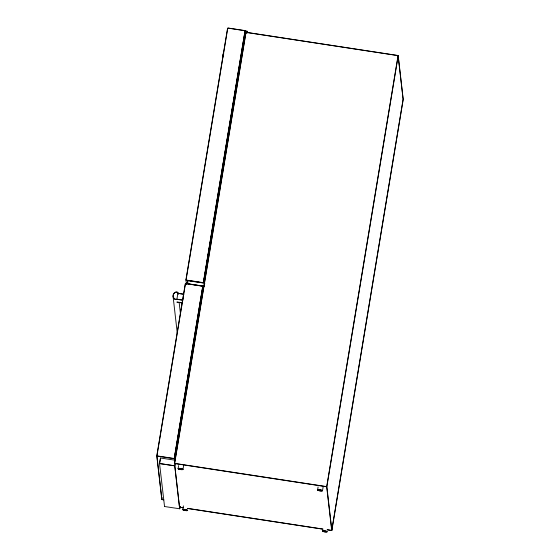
<?xml version="1.0" encoding="UTF-8"?>
<svg xmlns="http://www.w3.org/2000/svg" width="560" height="560" viewBox="0 0 560 560"><rect width="100%" height="100%" fill="white"/><g stroke="black" fill="none" stroke-linecap="round" stroke-linejoin="round"><path stroke-width="0.84" d="M176.911 299.222L177.996 292.677M222.95 55.153L223.51 52.444L223.713 54.04M156.821 455.672L185.276 283.801M185.934 279.825L227.57 28.308M223.174 55.188L223.615 52.535M156.975 455.665L185.43 283.794M186.088 279.818L227.724 28.301M183.19 299.124L183.442 297.591M187.089 283.577L187.558 280.742L187.775 282.415M187.145 283.577L187.614 280.735M161.819 499.226L162.106 497.504M174.237 458.353L202.692 286.475M203.35 282.506L244.986 30.989M174.328 458.318L202.783 286.447M203.441 282.471L245.077 30.954M174.482 458.374L202.937 286.503M203.595 282.527L245.231 31.01M174.559 463.211L245.854 32.564M174.685 463.204L245.98 32.557M174.762 465.724L175.014 464.212M174.839 465.752L175.084 464.24M246.666 33.012L246.953 31.29M246.729 33.033L247.016 31.311M178.108 468.566L178.591 465.619M183.008 469.315L183.617 465.633M180.068 506.415L179.697 508.683L174.825 465.871M179.76 508.676L180.138 506.408M182.812 509.572L183.421 505.89M317.611 489.895L318.101 486.948M322.518 490.644L323.127 486.962M326.739 486.451L398.034 55.804M326.872 486.5L398.167 55.853M331.765 530.236L403.06 99.589M331.891 530.229L403.186 99.582M173.6 293.888L174.524 292.81M173.915 293.503L173.39 294.336A4.837 4.718 -6.5 0 0 173.068 296.282L177.282 333.235M174.139 293.097L175.623 292.166M174.825 292.495L176.001 292.012L177.583 292.25M186.711 283.052L186.431 283.206A4.753 0.987 9.4 0 0 186.48 283.633M186.858 282.898L186.361 283.108A4.837 1.008 9.4 0 0 186.41 283.542L186.557 283.668M176.372 299.411L174.496 298.963L173.46 297.626M176.386 299.509L174.447 299.047L173.306 297.192M176.407 292.04L177.541 292.306M227.997 28.007L244.93 30.597M227.969 28.126L244.902 30.716M245.077 30.919L246.897 31.15M246.211 32.312L397.908 55.503M246.183 32.41L397.88 55.601M204.617 282.779L203.413 282.597L204.61 282.849M186.263 280.056L203.196 282.646M186.242 280.238L203.175 282.828M187.712 280.672L204.848 283.241M187.215 283.668L204.344 286.286M185.696 283.5L204.33 286.356M185.668 283.619L202.608 286.209M202.783 286.412L204.001 286.552M177.674 293.237L183.799 294.175M177.646 293.356L183.771 294.294M176.687 299.124L182.819 300.062M176.666 299.313L182.798 300.244M177.023 302.043L182.385 302.862M176.995 302.162L182.357 302.981M174.3 458.444L175.504 458.626M157.15 455.903L174.083 458.493M174.293 458.514L175.497 458.696M157.129 456.085L174.062 458.675M160.622 458.038L175.574 460.264M174.832 463.407L326.536 486.598M174.818 463.561L326.515 486.752M159.719 463.526L174.65 465.808L159.705 463.61M162.127 499.632L163.821 499.891M179.858 507.192L183.309 507.717M187.614 508.375L322.938 529.067M327.25 529.725L331.562 530.383M179.837 507.29L183.281 507.815M187.593 508.48L322.917 529.165M327.222 529.823L331.534 530.481M164.633 506.534L179.578 508.76M173.201 296.737L173.229 297.234M398.202 55.72L403.207 99.372M398.09 55.573L403.102 99.225M326.851 486.71L331.856 530.362M326.697 486.815L331.709 530.474M246.981 31.178L247.226 32.984M223.398 52.451L223.587 54.089M222.943 55.23L223.167 56.917M187.642 280.63L187.838 282.366M185.906 280.077L186.536 284.599M178.031 292.705L178.227 294.42M179.116 302.148L180.593 315.028M174.454 458.626L174.657 460.362M174.279 458.752L174.475 460.488M174.741 465.927L179.662 508.809M159.551 463.533L164.535 506.499M156.926 456.099L161.91 499.555M156.793 455.924L161.784 499.38M173.124 296.765L173.152 296.254A4.753 4.641 -6.5 0 1 173.467 294.343M160.447 458.122L159.565 463.421L160.51 458.115M318.157 490.357A2.471 0.511 9.4 0 0 322.329 490.875A2.471 0.511 9.4 0 0 319.676 489.755A2.471 0.511 9.4 0 0 318.157 490.357M318.185 490.399A2.422 0.504 9.4 0 0 322.28 490.903A2.422 0.504 9.4 0 0 319.676 489.804A2.422 0.504 9.4 0 0 318.185 490.399M178.654 469.028A2.471 0.511 9.4 0 0 182.819 469.546A2.471 0.511 9.4 0 0 180.173 468.426A2.471 0.511 9.4 0 0 178.654 469.028M178.682 469.07A2.422 0.504 9.4 0 0 182.777 469.581A2.422 0.504 9.4 0 0 180.166 468.475A2.422 0.504 9.4 0 0 178.682 469.07M322.868 531.356A2.471 0.511 9.4 0 0 327.033 531.881A2.471 0.511 9.4 0 0 324.38 530.761A2.471 0.511 9.4 0 0 322.868 531.356A2.422 0.504 9.4 0 0 326.984 531.909A2.422 0.504 9.4 0 0 324.38 530.81A2.422 0.504 9.4 0 0 322.896 531.398M183.358 510.034A2.471 0.511 9.4 0 0 187.53 510.552A2.471 0.511 9.4 0 0 184.877 509.432A2.471 0.511 9.4 0 0 183.358 510.034A2.422 0.504 9.4 0 0 187.481 510.58A2.422 0.504 9.4 0 0 184.877 509.481A2.422 0.504 9.4 0 0 183.386 510.069"/></g></svg>
